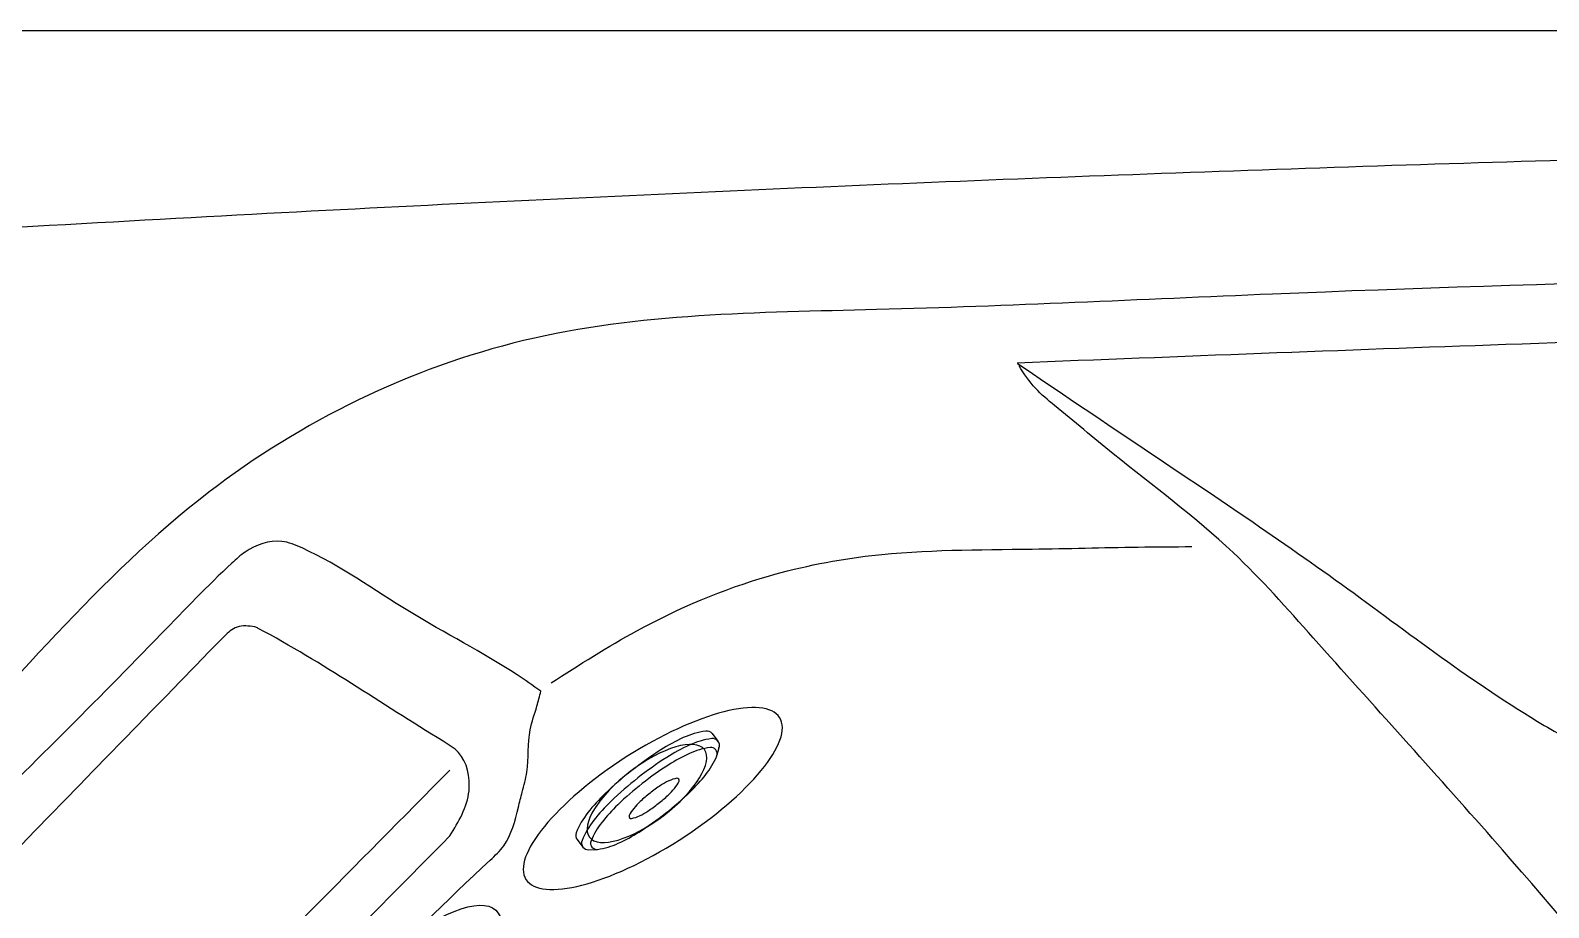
# Model space of a CAD drawing. Extents: x 408 to 498, y 628 to 778.
# Drawn here: x 417.77 to 434.26, y 724.9 to 734.42 of the extents above; entities that cross this region are included whole.
import ezdxf

# ---------------------------------------------------------------- set-up
doc = ezdxf.new("R2010")
doc.units = 0
doc.header["$MEASUREMENT"] = 0
doc.layers.add('1', color=4, linetype='Continuous')
doc.layers.add('JET', color=3, linetype='Continuous')

# ---------------------------------------------------------------- blocks, each defined once
blk = doc.blocks.new('Pillow Retg')
at = {"layer": '1'}
for points, knots in [([(0.428, 4.971), (0.583, 5.065), (0.863, 5.236), (1.309, 5.142), (1.832, 4.269), (2.308, 3.587), (2.691, 2.864), (2.696, 2.852)], [0, 0, 0, 0, 0.533921, 0.963649, 1.171047, 3.522005, 3.560627, 3.560627, 3.560627, 3.560627]), ([(-3.044, -2.672), (-3.051, -2.67), (-3.08, -2.662), (-3.724, -2.276), (-4.423, -1.955), (-4.975, -1.464), (-4.994, -1.448)], [11.621374, 11.621374, 11.621374, 11.621374, 11.643352, 11.711054, 13.84981, 13.926258, 13.926258, 13.926258, 13.926258])]:
    blk.add_open_spline(points, degree=3, knots=knots, dxfattribs=at)
for points in [[(-5.004, -1.096), (1.142, 4.968)], [(-4.93, -0.332), (0.428, 4.971)], [(2.696, 2.852), (2.692, 2.657), (2.591, 2.517)], [(-4.994, -1.448), (-5.184, -1.025), (-4.93, -0.332)], [(-2.591, -2.517), (-2.875, -2.694), (-3.044, -2.672)]]:
    blk.add_spline(points, degree=3, dxfattribs=at)
blk.add_open_spline([(2.591, 2.517), (0.864, 0.839), (-0.864, -0.839), (-2.591, -2.517)], degree=3, dxfattribs=at)
blk = doc.blocks.new('MINI')
at = {"layer": '1', "color": 3}
for p, q in [((0.223, 0.931), (0.327, 0.931)), ((0.391, 0.895), (0.44, 0.828)), ((0.391, 0.895), (0.391, 0.895)), ((0.223, -0.932), (0.327, -0.932)), ((0.327, -0.932), (0.327, -0.932)), ((0.386, -0.902), (0.441, -0.828))]:
    blk.add_line(p, q, dxfattribs=at)
for points in [[(0.223, 0.931, 0.267867), (0.159, 0.895, 0.072378), (0.065, 0.659, 0.034036), (0.019, 0.384, 0.024706), (0, 0, 0.024706), (0.019, -0.384, 0.034036), (0.065, -0.659, 0.072378), (0.159, -0.895, 0.267867), (0.223, -0.932, 0.267867)], [(0.391, 0.895, 0.267867), (0.327, 0.931, 0.267867), (0.264, 0.895, 0.072378), (0.17, 0.659, 0.034036), (0.123, 0.384, 0.024706), (0.104, 0, 0.024706), (0.123, -0.384, 0.034036), (0.17, -0.659, 0.072378), (0.264, -0.895, 0.267867), (0.327, -0.932, 0.267867)], [(0.327, -0.932, 0.238458), (0.386, -0.902, 0.072378)]]:
    blk.add_lwpolyline(points, format="xyb", dxfattribs=at)
for points in [[(0.386, -0.855, 0.267867), (0.445, -0.822, 0.072378), (0.531, -0.605, 0.034036), (0.574, -0.352, 0.024706), (0.591, 0, 0.024706), (0.574, 0.352, 0.034036), (0.531, 0.605, 0.072378), (0.445, 0.822, 0.267867), (0.386, 0.855, 0.267867), (0.328, 0.822, 0.072378), (0.242, 0.605, 0.034036), (0.199, 0.352, 0.024706), (0.182, 0, 0.024706), (0.199, -0.352, 0.034036), (0.242, -0.605, 0.072378), (0.328, -0.822, 0.267867)], [(0.388, 0.343, 0.280852), (0.368, 0.331, 0.066452), (0.337, 0.244, 0.030521), (0.321, 0.143, 0.022038), (0.315, 0.003, 0.022038), (0.321, -0.137, 0.030521), (0.337, -0.238, 0.066452), (0.368, -0.325, 0.280852), (0.388, -0.337, 0.280852), (0.408, -0.325, 0.066452), (0.439, -0.238, 0.030521), (0.454, -0.137, 0.022038), (0.46, 0.003, 0.022038), (0.454, 0.143, 0.030521), (0.439, 0.244, 0.066452), (0.408, 0.331, 0.280852)]]:
    blk.add_lwpolyline(points, format="xyb", close=True, dxfattribs=at)
blk = doc.blocks.new('2018 PULSE')
at = {"layer": '1', "extrusion": (0, 0, -1)}
for centre, major_axis, ratio in [((16.227, 80.939), (-1.377, -0.879), 0.327188), ((16.163, 80.994), (0.624, 0.476), 0.382629)]:
    blk.add_ellipse(centre, major_axis=major_axis, ratio=ratio, dxfattribs=at)
blk.add_ellipse((13.38, 78.58), major_axis=(-1.147, -1.142), ratio=0.323713, start_param=2.168916, end_param=7.288888, dxfattribs=at)
at = {"layer": '1', "color": 6}
blk.add_spline([(2.898, 89.275), (86.562, 89.275)], degree=3, dxfattribs=at)
at = {"layer": '1', "linetype": 'Continuous', "lineweight": 25}
blk.add_open_spline([(84.726, 86.858), (83.061, 86.966), (81.397, 87.067), (78.066, 87.255), (76.401, 87.342), (71.403, 87.584), (68.07, 87.717), (63.07, 87.875), (61.403, 87.922), (58.068, 88.001), (56.4, 88.033), (51.398, 88.112), (44.728, 88.164), (38.058, 88.112), (33.056, 88.033), (31.388, 88.001), (28.054, 87.922), (26.387, 87.875), (21.387, 87.717), (18.054, 87.583), (11.392, 87.262), (8.062, 87.074), (2.887, 86.737)], degree=3, knots=[0, 0, 0, 0, 0.0625, 0.0625, 0.125, 0.125, 0.25, 0.25, 0.3125, 0.3125, 0.375, 0.375, 0.5, 0.625, 0.625, 0.6875, 0.6875, 0.75, 0.75, 0.875, 0.875, 1, 1, 1, 1], dxfattribs=at)
at = {"layer": '1'}
for points in [[(70.661, 86.251), (69.679, 86.292), (64.547, 86.479), (48.442, 86.76), (32.133, 86.659), (22.958, 86.413), (18.658, 86.245), (14.824, 85.908), (11.405, 84.262), (8.209, 81.066), (5.013, 77.87), (4.076, 76.597), (3.337, 74.342), (3.108, 72.239), (2.97, 69.182), (2.585, 55.266)], [(20.183, 85.669), (25.49, 85.869), (31.218, 86.037), (33.469, 86.08)], [(20.188, 85.66), (21.494, 84.78), (23.706, 83.264), (25.908, 81.733), (26.508, 81.45), (27.202, 81.383), (29.033, 81.738), (30.632, 82.06), (31.501, 82.485), (31.892, 82.977), (32.599, 84.368), (33.036, 85.209), (33.47, 86.075)], [(35.167, 64.409), (34.764, 66.05), (34.041, 68.382), (32.621, 71.323), (30.658, 74.066), (28.676, 76.534), (25.346, 80.504), (23.399, 82.683), (22.528, 83.608), (21.226, 84.681), (20.59, 85.205), (20.383, 85.391), (20.204, 85.633)], [(15.011, 82.104), (14.753, 82.281), (13.584, 82.967), (12.418, 83.658), (12.198, 83.73), (11.801, 83.614), (11.656, 83.493), (10.89, 82.727), (8.719, 80.556), (5.782, 77.619), (5.661, 77.474), (5.576, 77.307), (5.545, 77.077), (5.617, 76.857), (6.051, 76.126), (6.486, 75.395), (7.08, 74.395), (7.171, 74.264)], [(15.122, 82.194), (16.055, 82.76), (17.484, 83.353), (18.604, 83.576), (20.347, 83.646), (21.496, 83.668), (22.08, 83.673)], [(14.81, 81.009), (14.859, 81.226), (14.896, 81.685), (14.969, 81.941), (15.011, 82.104)], [(9.013, 74.806), (11.733, 77.542), (14.461, 80.27), (14.609, 80.426), (14.767, 80.844), (14.81, 81.009)]]:
    blk.add_spline(points, degree=3, dxfattribs=at)
at = {"layer": 'JET', "xscale": -1, "rotation": 269.9332443832628}
blk.add_blockref('Pillow Retg', (9.052, 80.11), dxfattribs=at)
at = {"layer": 'JET', "rotation": 308.1363795157858}
blk.add_blockref('MINI', (16, 81.244), dxfattribs=at)

msp = doc.modelspace()

# ---------------------------------------------------------------- block references
at = {"layer": '1'}
msp.add_blockref('2018 PULSE', (408.301, 645.145), dxfattribs=at)

doc.saveas('drawing.dxf')
